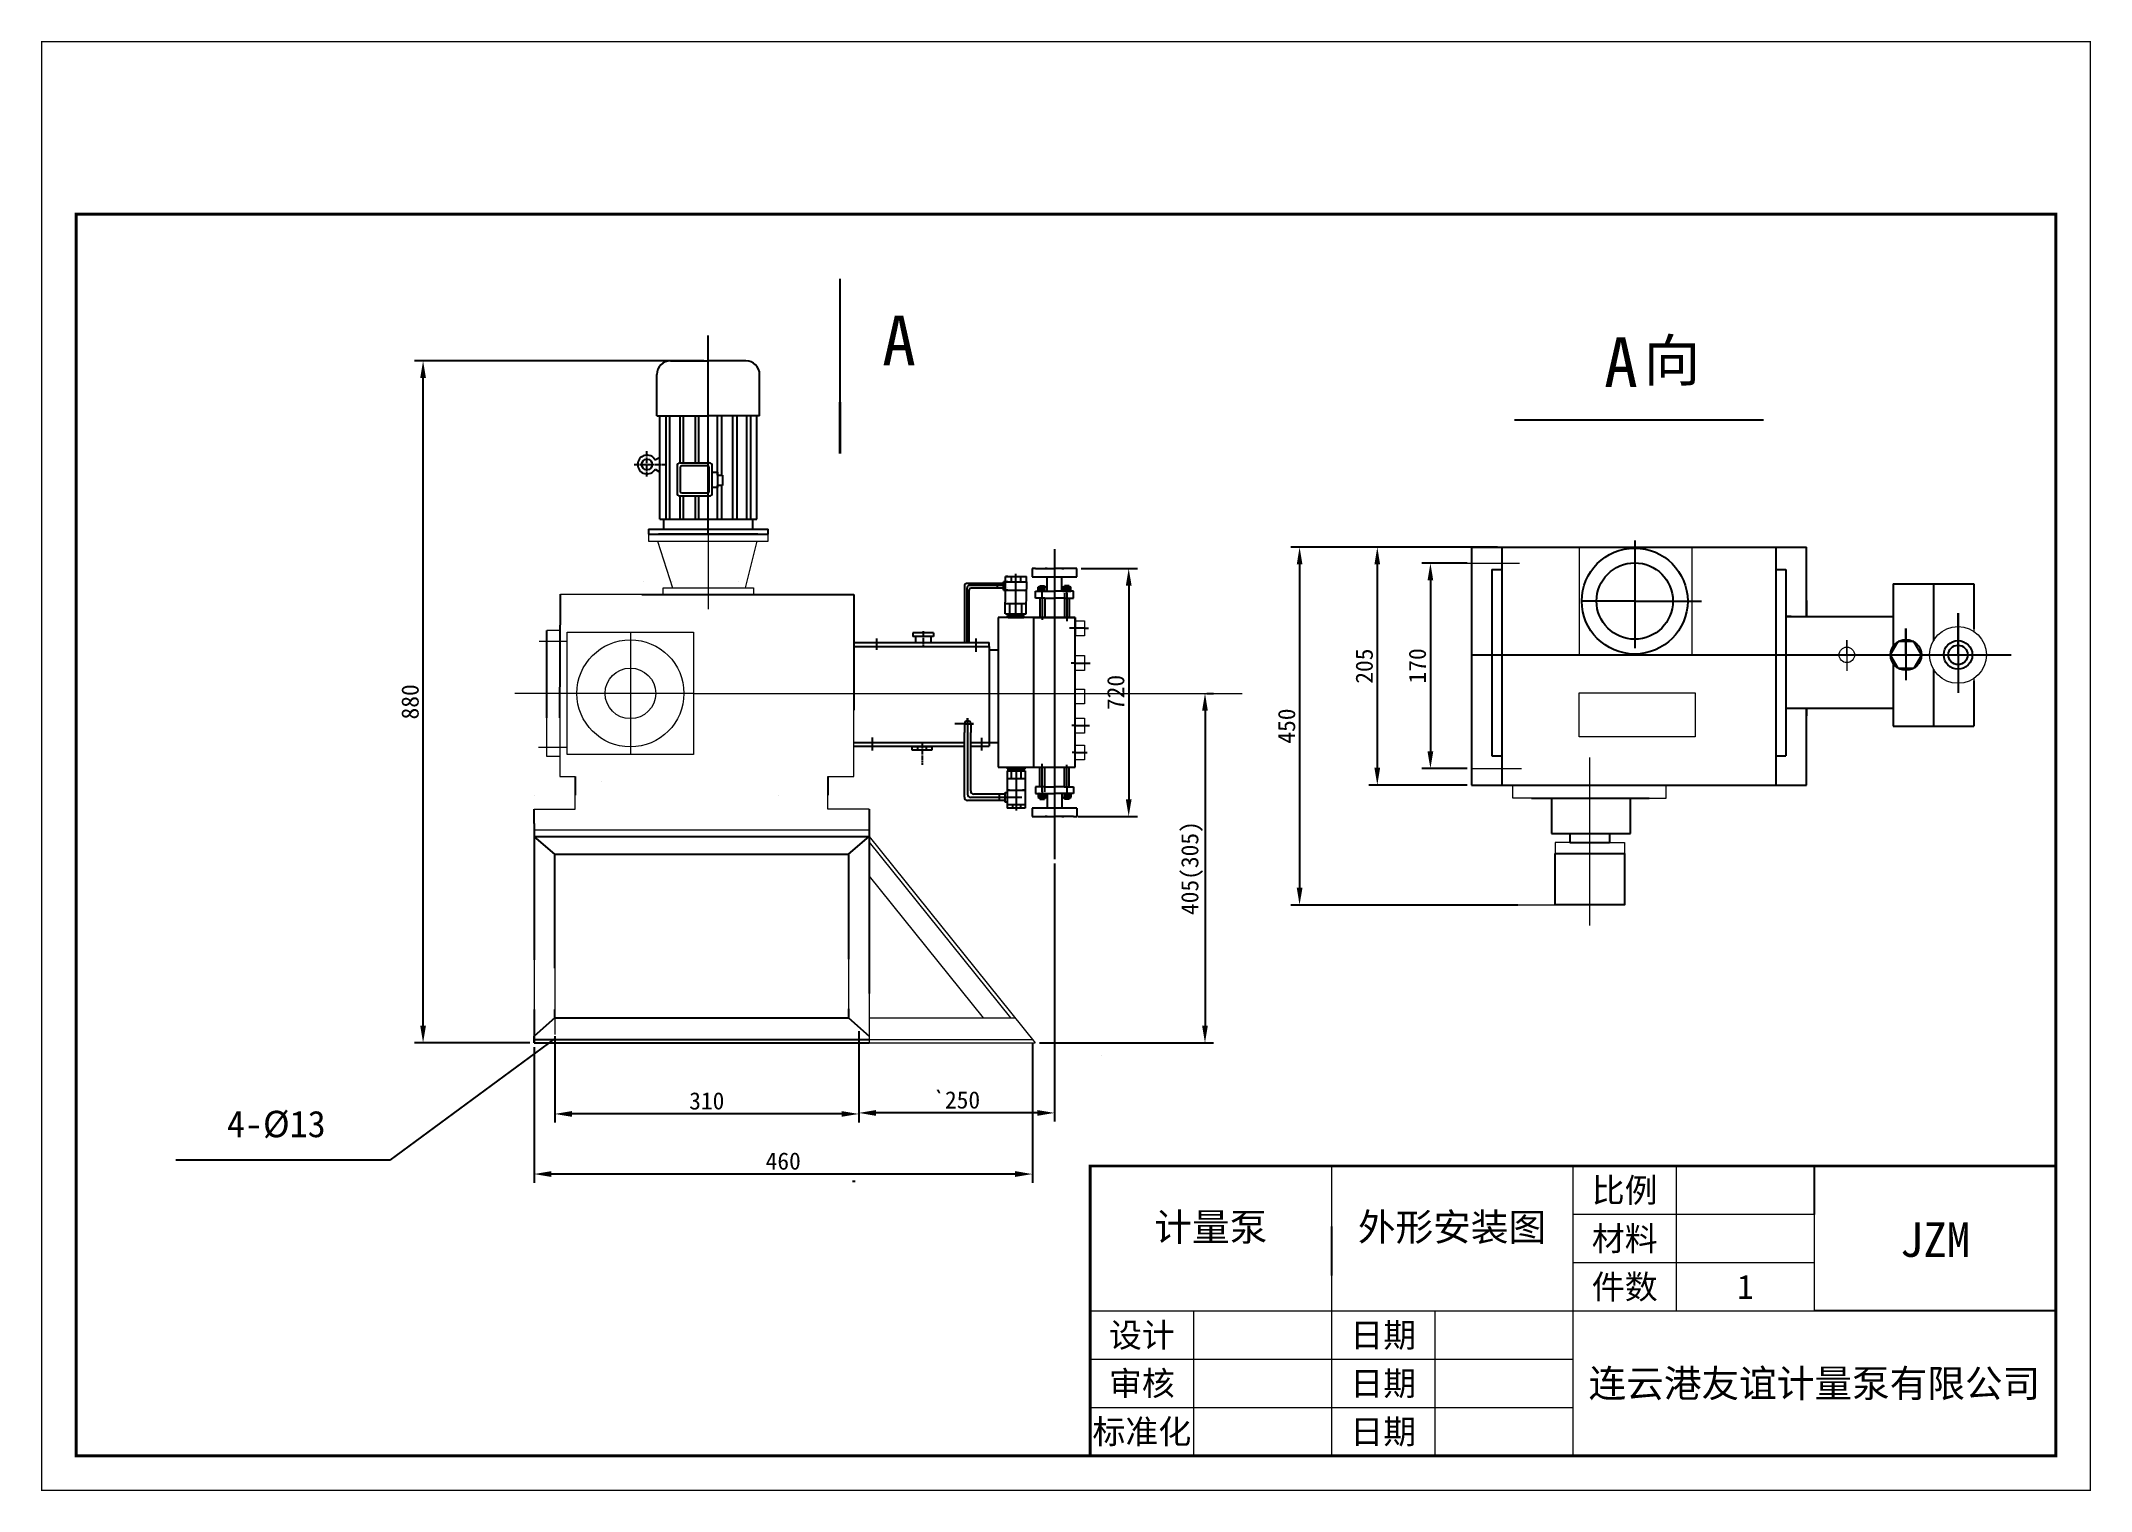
# Model space of a CAD drawing. Header units: millimetres. Extents: x 31 to 328, y 15 to 225.
import ezdxf
from ezdxf.enums import TextEntityAlignment as Align

# ---------------------------------------------------------------- set-up
doc = ezdxf.new("R2010")
doc.units = ezdxf.units.MM
doc.header["$PDMODE"] = 35
doc.linetypes.add('CENTER', pattern=[0.82, 0.7, -0.04, 0.04, -0.04])
doc.linetypes.add('PHANTOM2', pattern=[31.75, 15.875, -3.175, 3.175, -3.175, 3.175, -3.175])
for name, color, linetype, lineweight in [('01-轮廓线', 7, 'Continuous', 35), ('04-标注', 3, 'Continuous', 20), ('07-双点划线', 6, 'PHANTOM2', 15)]:
    doc.layers.add(name, color=color, linetype=linetype, lineweight=lineweight)
for name, color, linetype in [('05-文字', 5, 'Continuous'), ('2', 4, 'Continuous'), ('5', 1, 'CENTER')]:
    doc.layers.add(name, color=color, linetype=linetype)
doc.styles.add('S', font='SimSun.ttf')
doc.dimstyles.new('ISO-25', dxfattribs={"dimtxt": 2.5, "dimasz": 2.5, "dimexe": 1.25, "dimexo": 0.625, "dimtad": 1, "dimtxsty": 'Standard', "dimcen": 2.5, "dimadec": 0, "dimazin": 0, "dimtfac": 1, "dimtmove": 0, "dimatfit": 3, "dimfxl": 0, "dimarcsym": 0})

# ---------------------------------------------------------------- blocks, each defined once
blk = doc.blocks.new('*D9')
at = {"color": 0, "lineweight": -2}
for p, q in [((149.4, 81.79), (149.4, 68.56)), ((105.31, 75.86), (105.31, 68.56)), ((146.9, 69.81), (107.81, 69.81))]:
    blk.add_line(p, q, dxfattribs=at)
at = {"color": 0}
for points in [[(107.81, 70.23), (107.81, 69.4), (105.31, 69.81)], [(146.9, 70.23), (146.9, 69.4), (149.4, 69.81)]]:
    blk.add_solid(points, dxfattribs=at)
at = {"layer": 'Defpoints', "color": 0}
for p in [(149.4, 82.42), (105.31, 76.49), (105.31, 69.81)]:
    blk.add_point(p, dxfattribs=at)
at = {"color": 0, "insert": (127.36, 71.69), "char_height": 2.5, "attachment_point": 5}
blk.add_mtext('\\A1;310', dxfattribs=at)
blk = doc.blocks.new('*D10')
at = {"layer": '04-标注', "color": 0, "lineweight": -2}
for p, q in [((237.58, 149.66), (231.02, 149.66)), ((232.27, 147.16), (232.27, 122.37)), ((237.58, 119.87), (231.02, 119.87))]:
    blk.add_line(p, q, dxfattribs=at)
at = {"layer": '04-标注', "color": 0}
for points in [[(231.85, 147.16), (232.68, 147.16), (232.27, 149.66)], [(231.85, 122.37), (232.68, 122.37), (232.27, 119.87)]]:
    blk.add_solid(points, dxfattribs=at)
at = {"layer": 'Defpoints', "color": 0}
for p in [(238.2, 149.66), (232.27, 119.87), (238.2, 119.87)]:
    blk.add_point(p, dxfattribs=at)
at = {"layer": '04-标注', "color": 0, "insert": (230.39, 134.77), "char_height": 2.5, "attachment_point": 5, "rotation": 90}
blk.add_mtext('\\A1;170', dxfattribs=at)
blk = doc.blocks.new('*D11')
at = {"color": 0, "lineweight": -2}
for p, q in [((181.62, 148.88), (189.78, 148.88)), ((188.53, 146.38), (188.53, 115.44)), ((181.17, 112.94), (189.78, 112.94))]:
    blk.add_line(p, q, dxfattribs=at)
at = {"color": 0}
for points in [[(188.11, 146.38), (188.95, 146.38), (188.53, 148.88)], [(188.11, 115.44), (188.95, 115.44), (188.53, 112.94)]]:
    blk.add_solid(points, dxfattribs=at)
at = {"layer": 'Defpoints', "color": 0}
for p in [(180.99, 148.88), (180.55, 112.94), (188.53, 112.94)]:
    blk.add_point(p, dxfattribs=at)
at = {"color": 0, "insert": (186.66, 130.91), "char_height": 2.5, "attachment_point": 5, "rotation": 90}
blk.add_mtext('\\A1;720', dxfattribs=at)
blk = doc.blocks.new('*D12')
at = {"layer": '04-标注', "color": 0, "lineweight": -2}
for p, q in [((199.86, 130.78), (200.84, 130.78)), ((199.59, 128.28), (199.59, 82.62)), ((175.59, 80.12), (200.84, 80.12))]:
    blk.add_line(p, q, dxfattribs=at)
at = {"layer": '04-标注', "color": 0}
for points in [[(199.17, 128.28), (200, 128.28), (199.59, 130.78)], [(199.17, 82.62), (200, 82.62), (199.59, 80.12)]]:
    blk.add_solid(points, dxfattribs=at)
at = {"layer": 'Defpoints', "color": 0}
for p in [(199.23, 130.78), (174.96, 80.12), (199.59, 80.12)]:
    blk.add_point(p, dxfattribs=at)
at = {"layer": '04-标注', "color": 0, "insert": (197.71, 105.45), "char_height": 2.5, "attachment_point": 5, "rotation": 90}
blk.add_mtext('\\A1;405(305)', dxfattribs=at)
blk = doc.blocks.new('*D14')
at = {"layer": '04-标注', "color": 0, "lineweight": -2}
for p, q in [((126.94, 178.98), (84.98, 178.98)), ((86.23, 82.62), (86.23, 176.48)), ((101.7, 80.12), (84.98, 80.12))]:
    blk.add_line(p, q, dxfattribs=at)
at = {"layer": '04-标注', "color": 0}
for points in [[(85.81, 176.48), (86.65, 176.48), (86.23, 178.98)], [(85.81, 82.62), (86.65, 82.62), (86.23, 80.12)]]:
    blk.add_solid(points, dxfattribs=at)
at = {"layer": 'Defpoints', "color": 0}
for p in [(86.23, 178.98), (127.57, 178.98), (102.32, 80.12)]:
    blk.add_point(p, dxfattribs=at)
at = {"layer": '04-标注', "color": 0, "insert": (84.36, 129.55), "char_height": 2.5, "attachment_point": 5, "rotation": 90}
blk.add_mtext('\\A1;880', dxfattribs=at)
blk = doc.blocks.new('*D15')
at = {"layer": '04-标注', "color": 0, "lineweight": -2}
for p, q in [((227.76, 151.97), (212.05, 151.97)), ((213.3, 149.47), (213.3, 102.6)), ((244.94, 100.1), (212.05, 100.1))]:
    blk.add_line(p, q, dxfattribs=at)
at = {"layer": '04-标注', "color": 0}
for points in [[(212.89, 149.47), (213.72, 149.47), (213.3, 151.97)], [(212.89, 102.6), (213.72, 102.6), (213.3, 100.1)]]:
    blk.add_solid(points, dxfattribs=at)
at = {"layer": 'Defpoints', "color": 0}
for p in [(228.38, 151.97), (213.3, 100.1), (245.56, 100.1)]:
    blk.add_point(p, dxfattribs=at)
at = {"layer": '04-标注', "color": 0, "insert": (211.43, 126.04), "char_height": 2.5, "attachment_point": 5, "rotation": 90}
blk.add_mtext('\\A1;450', dxfattribs=at)
blk = doc.blocks.new('*D16')
at = {"layer": '04-标注', "color": 0, "lineweight": -2}
for p, q in [((177.77, 106.11), (177.77, 68.71)), ((149.4, 74.55), (149.4, 68.71)), ((175.27, 69.96), (151.9, 69.96))]:
    blk.add_line(p, q, dxfattribs=at)
at = {"layer": '04-标注', "color": 0}
for points in [[(151.9, 70.38), (151.9, 69.54), (149.4, 69.96)], [(175.27, 70.38), (175.27, 69.54), (177.77, 69.96)]]:
    blk.add_solid(points, dxfattribs=at)
at = {"layer": 'Defpoints', "color": 0}
for p in [(177.77, 106.74), (149.4, 75.18), (149.4, 69.96)]:
    blk.add_point(p, dxfattribs=at)
at = {"layer": '04-标注', "color": 0, "insert": (163.59, 71.83), "char_height": 2.5, "attachment_point": 5}
blk.add_mtext('\\A1;`250', dxfattribs=at)
blk = doc.blocks.new('*D17')
at = {"layer": '04-标注', "color": 0, "lineweight": -2}
for p, q in [((242.01, 151.97), (223.32, 151.97)), ((224.57, 149.47), (224.57, 119.99)), ((237.58, 117.49), (223.32, 117.49))]:
    blk.add_line(p, q, dxfattribs=at)
at = {"layer": '04-标注', "color": 0}
for points in [[(224.15, 149.47), (224.98, 149.47), (224.57, 151.97)], [(224.15, 119.99), (224.98, 119.99), (224.57, 117.49)]]:
    blk.add_solid(points, dxfattribs=at)
at = {"layer": 'Defpoints', "color": 0}
for p in [(242.63, 151.97), (224.57, 117.49), (238.2, 117.49)]:
    blk.add_point(p, dxfattribs=at)
at = {"layer": '04-标注', "color": 0, "insert": (222.69, 134.73), "char_height": 2.5, "attachment_point": 5, "rotation": 90}
blk.add_mtext('\\A1;205', dxfattribs=at)
blk = doc.blocks.new('*D18')
at = {"layer": '04-标注', "color": 0, "lineweight": -2}
for p, q in [((102.32, 79.49), (102.32, 59.85)), ((174.56, 79.99), (174.56, 59.85)), ((172.06, 61.1), (104.82, 61.1))]:
    blk.add_line(p, q, dxfattribs=at)
at = {"layer": '04-标注', "color": 0}
for points in [[(104.82, 61.52), (104.82, 60.68), (102.32, 61.1)], [(172.06, 61.52), (172.06, 60.68), (174.56, 61.1)]]:
    blk.add_solid(points, dxfattribs=at)
at = {"layer": 'Defpoints', "color": 0}
for p in [(174.56, 80.62), (102.32, 80.12), (102.32, 61.1)]:
    blk.add_point(p, dxfattribs=at)
at = {"layer": '04-标注', "color": 0, "insert": (138.44, 62.97), "char_height": 2.5, "attachment_point": 5}
blk.add_mtext('\\A1;460', dxfattribs=at)

msp = doc.modelspace()

# ---------------------------------------------------------------- linework, layer by layer
at = {"color": 0}
for p, q in [((146.671, 190.87), (146.671, 173.017)), ((127.57, 153.876), (127.57, 182.637)), ((244.44, 170.414), (280.546, 170.414)), ((118.897, 154.57), (118.897, 153.876)), ((136.242, 153.876), (136.242, 154.57)), ((134.77, 153.876), (120.37, 153.876)), ((177.772, 151.691), (177.772, 106.737)), ((238.205, 151.972), (238.205, 117.491)), ((238.205, 151.972), (282.35, 151.972)), ((242.634, 151.972), (242.634, 117.491)), ((261.889, 152.948), (261.889, 137.334)), ((275.723, 151.972), (286.779, 151.972)), ((282.35, 151.972), (282.35, 117.491)), ((286.779, 141.941), (286.779, 151.972)), ((174.995, 148.883), (174.55, 148.883)), ((174.55, 148.883), (174.55, 147.689)), ((174.995, 148.883), (177.772, 148.883)), ((175.943, 148.883), (176.41, 148.883)), ((176.728, 148.883), (176.41, 148.883)), ((180.993, 148.883), (177.772, 148.883)), ((178.815, 148.883), (179.134, 148.883)), ((180.993, 147.689), (180.993, 148.883)), ((241.194, 148.762), (241.194, 121.708)), ((241.194, 148.762), (241.194, 121.708)), ((241.194, 148.762), (242.634, 148.762)), ((241.194, 148.762), (241.194, 121.708)), ((282.35, 148.762), (283.79, 148.762)), ((283.79, 148.762), (283.79, 121.708)), ((118.161, 147.033), (118.161, 147.033)), ((122.321, 147.033), (122.321, 147.033)), ((122.321, 147.033), (122.321, 147.033)), ((131.986, 147.033), (131.986, 147.033)), ((131.986, 147.033), (131.986, 147.033)), ((164.702, 146.361), (164.702, 138.138)), ((169.451, 146.692), (165.033, 146.692)), ((165.087, 138.138), (165.087, 146.095)), ((165.363, 145.7), (165.363, 138.138)), ((170.653, 146.425), (165.417, 146.425)), ((169.451, 146.031), (165.694, 146.031)), ((170.37, 145.762), (170.373, 146.944)), ((170.651, 145.757), (173.693, 145.749)), ((170.652, 146.029), (170.654, 146.822)), ((170.654, 146.943), (173.697, 146.935)), ((171.485, 147.731), (171.485, 146.94)), ((172.82, 147.727), (172.82, 146.937)), ((173.697, 146.935), (173.697, 145.871)), ((174.55, 147.689), (180.993, 147.689)), ((175.423, 145.619), (175.423, 146.164)), ((175.567, 146.202), (176.432, 146.202)), ((175.654, 146.202), (175.654, 146.375)), ((175.654, 146.375), (176.345, 146.375)), ((175.705, 146.202), (175.705, 146.375)), ((175.711, 145.619), (175.711, 146.164)), ((176, 145.327), (176, 146.455)), ((176.288, 145.619), (176.288, 146.164)), ((176.295, 146.202), (176.295, 146.375)), ((176.345, 146.202), (176.345, 146.375)), ((176.576, 146.164), (176.576, 145.619)), ((176.699, 147.214), (176.699, 147.689)), ((176.699, 145.58), (176.699, 147.214)), ((178.844, 147.214), (178.844, 147.689)), ((178.844, 145.58), (178.844, 147.214)), ((178.968, 146.164), (178.968, 145.619)), ((179.976, 146.202), (179.112, 146.202)), ((179.199, 146.202), (179.199, 146.375)), ((179.889, 146.375), (179.199, 146.375)), ((179.249, 146.202), (179.249, 146.375)), ((179.256, 145.619), (179.256, 146.164)), ((179.544, 145.327), (179.544, 146.455)), ((179.832, 145.619), (179.832, 146.164)), ((179.839, 146.202), (179.839, 146.375)), ((179.889, 146.202), (179.889, 146.375)), ((180.121, 145.619), (180.121, 146.164)), ((299.338, 146.678), (309.029, 146.678)), ((299.338, 146.678), (299.338, 137.566)), ((305.197, 146.678), (305.197, 138.42)), ((307.045, 146.678), (311.057, 146.678)), ((311.057, 146.678), (311.057, 140.819)), ((106.059, 127.245), (106.141, 145.158)), ((117.922, 145.128), (137.217, 145.128)), ((127.731, 145.128), (148.655, 145.128)), ((148.655, 145.128), (148.655, 128.365)), ((148.655, 145.128), (148.655, 143.208)), ((170.646, 143.833), (173.688, 143.825)), ((171.292, 142.332), (171.296, 143.831)), ((173.019, 142.328), (173.019, 143.827)), ((175.04, 144.57), (175.04, 145.58)), ((175.04, 145.58), (177.772, 145.58)), ((176.378, 144.57), (175.04, 144.57)), ((175.652, 144.57), (175.652, 141.759)), ((176, 144.57), (176, 145.58)), ((176, 144.57), (176, 141.424)), ((176.347, 144.57), (176.347, 141.759)), ((176.378, 144.57), (177.772, 144.57)), ((180.504, 145.58), (177.772, 145.58)), ((179.166, 144.57), (177.772, 144.57)), ((179.166, 144.57), (180.504, 144.57)), ((179.197, 145.327), (179.197, 141.759)), ((179.542, 144.57), (179.542, 141.759)), ((179.544, 145.327), (179.544, 141.267)), ((179.889, 144.57), (179.889, 141.759)), ((180.504, 144.57), (180.504, 145.58)), ((261.889, 144.165), (254.209, 144.165)), ((261.889, 144.165), (271.569, 144.165)), ((286.779, 144.242), (286.779, 141.941)), ((104.191, 127.245), (104.191, 139.907)), ((169.626, 141.759), (169.626, 120.067)), ((174.764, 141.759), (169.626, 141.759)), ((173.347, 141.757), (170.976, 141.763)), ((170.977, 142.068), (173.348, 142.062)), ((171.042, 141.762), (173.347, 141.757)), ((171.043, 142.333), (173.283, 142.327)), ((174.764, 120.067), (174.764, 141.759)), ((174.764, 141.759), (180.78, 141.759)), ((180.78, 141.759), (174.764, 141.759)), ((182.136, 140.224), (179.943, 140.224)), ((180.78, 141.759), (180.78, 139.146)), ((180.78, 139.146), (180.78, 141.759)), ((180.78, 120.067), (180.78, 141.498)), ((182.136, 140.224), (182.693, 140.224)), ((284.558, 141.941), (283.79, 141.941)), ((283.987, 141.941), (299.368, 141.941)), ((301.214, 136.358), (301.214, 140.197)), ((301.214, 140.197), (301.214, 132.711)), ((308.757, 136.358), (308.757, 142.399)), ((308.757, 142.399), (308.757, 130.861)), ((311.057, 141.48), (311.057, 140.129)), ((148.794, 138.138), (168.282, 138.138)), ((148.794, 137.578), (168.282, 137.578)), ((151.971, 138.751), (151.971, 137.105)), ((166.369, 138.751), (166.369, 136.825)), ((168.282, 137.578), (168.282, 138.138)), ((168.282, 137.578), (168.282, 123.726)), ((168.282, 137.11), (169.626, 137.11)), ((169.626, 137.578), (169.626, 123.726)), ((180.78, 135.175), (180.178, 135.175)), ((180.78, 135.175), (182.961, 135.175)), ((238.205, 136.358), (309.029, 136.358)), ((298.978, 136.358), (303.453, 136.357)), ((299.338, 135.149), (299.338, 126.038)), ((304.283, 136.358), (313.232, 136.357)), ((305.197, 134.295), (305.197, 126.038)), ((307.045, 136.358), (316.45, 136.358)), ((311.057, 132.595), (311.057, 130.026)), ((311.057, 131.896), (311.057, 126.038)), ((285.459, 128.591), (283.79, 128.591)), ((299.368, 128.591), (283.987, 128.591)), ((286.779, 128.591), (286.779, 127.539)), ((286.779, 117.491), (286.779, 128.591)), ((166.017, 126.375), (163.308, 126.375)), ((164.702, 126.375), (166.017, 126.375)), ((164.702, 126.345), (164.702, 125.092)), ((164.702, 115.725), (164.702, 125.092)), ((165.162, 126.345), (165.162, 127.208)), ((165.162, 127.208), (165.162, 116.154)), ((165.621, 126.375), (165.621, 125.092)), ((165.621, 116.643), (165.621, 125.092)), ((168.282, 126.211), (168.282, 123.11)), ((180.78, 126.1), (180.278, 126.1)), ((180.78, 126.1), (182.86, 126.1)), ((299.338, 126.038), (309.029, 126.038)), ((307.045, 126.038), (311.057, 126.038)), ((148.794, 123.67), (164.702, 123.67)), ((148.794, 123.11), (164.702, 123.11)), ((151.391, 122.5), (151.391, 124.392)), ((157.067, 123.084), (160.046, 123.084)), ((165.621, 123.67), (169.626, 123.67)), ((165.621, 123.11), (168.282, 123.11)), ((167.222, 122.5), (167.222, 124.345)), ((180.78, 122.21), (180.312, 122.21)), ((180.78, 122.21), (182.525, 122.21)), ((169.626, 120.067), (174.764, 120.067)), ((170.889, 119.566), (173.5, 119.566)), ((170.925, 120.067), (173.465, 120.067)), ((170.995, 119.848), (173.465, 119.848)), ((171.473, 119.566), (171.473, 118.427)), ((172.874, 119.566), (172.874, 118.427)), ((174.764, 120.067), (180.78, 120.067)), ((175.654, 117.256), (175.654, 120.067)), ((176, 116.499), (176, 120.559)), ((176.001, 117.256), (176.001, 120.067)), ((176.347, 116.499), (176.347, 120.067)), ((179.197, 117.256), (179.197, 120.067)), ((179.544, 117.256), (179.544, 120.402)), ((179.891, 117.256), (179.891, 120.067)), ((241.194, 121.708), (242.634, 121.708)), ((282.35, 121.708), (283.79, 121.708)), ((102.322, 116.044), (102.322, 116.044)), ((108.301, 118.747), (108.301, 116.044)), ((112.108, 117.964), (112.108, 117.964)), ((137.819, 116.044), (137.819, 116.044)), ((144.919, 118.747), (144.919, 116.044)), ((169.776, 116.184), (166.08, 116.184)), ((170.623, 115.266), (170.623, 116.183)), ((170.889, 118.427), (173.5, 118.427)), ((170.889, 116.744), (173.5, 116.744)), ((170.889, 116.403), (170.889, 114.987)), ((173.5, 116.744), (173.5, 114.627)), ((175.04, 117.256), (175.04, 116.246)), ((176.378, 117.256), (175.04, 117.256)), ((175.04, 116.246), (177.772, 116.246)), ((175.423, 116.207), (175.423, 115.663)), ((175.711, 116.207), (175.711, 115.663)), ((176, 116.499), (176, 115.371)), ((176.288, 116.207), (176.288, 115.663)), ((176.378, 117.256), (177.772, 117.256)), ((176.576, 115.663), (176.576, 116.207)), ((176.699, 116.246), (176.699, 114.612)), ((179.166, 117.256), (177.772, 117.256)), ((180.504, 116.246), (177.772, 116.246)), ((178.844, 116.246), (178.844, 114.612)), ((178.968, 115.663), (178.968, 116.207)), ((179.166, 117.256), (180.504, 117.256)), ((179.256, 116.207), (179.256, 115.663)), ((179.544, 117.256), (179.544, 116.246)), ((179.544, 116.499), (179.544, 115.371)), ((179.832, 116.207), (179.832, 115.663)), ((180.121, 116.207), (180.121, 115.663)), ((180.504, 117.256), (180.504, 116.246)), ((238.205, 117.491), (282.35, 117.491)), ((246.948, 117.491), (246.948, 117.491)), ((282.35, 117.491), (286.779, 117.491)), ((102.322, 111.936), (102.322, 113.99)), ((150.897, 113.99), (150.897, 111.936)), ((150.897, 113.99), (150.897, 110.016)), ((169.776, 115.266), (165.162, 115.266)), ((169.278, 115.695), (165.621, 115.695)), ((173.054, 115.695), (169.278, 115.695)), ((180.993, 114.137), (174.55, 114.137)), ((174.55, 114.137), (174.55, 112.943)), ((174.55, 112.943), (177.772, 112.943)), ((175.567, 115.624), (176.432, 115.624)), ((175.654, 115.624), (175.654, 115.451)), ((175.654, 115.451), (176.345, 115.451)), ((175.705, 115.624), (175.705, 115.451)), ((176.295, 115.624), (176.295, 115.451)), ((176.345, 115.624), (176.345, 115.451)), ((176.728, 112.943), (176.41, 112.943)), ((176.699, 114.612), (176.699, 114.137)), ((180.549, 112.943), (177.772, 112.943)), ((178.815, 112.943), (179.134, 112.943)), ((178.844, 114.612), (178.844, 114.137)), ((179.976, 115.624), (179.112, 115.624)), ((179.601, 112.943), (179.134, 112.943)), ((179.199, 115.624), (179.199, 115.451)), ((179.889, 115.451), (179.199, 115.451)), ((179.249, 115.624), (179.249, 115.451)), ((179.839, 115.624), (179.839, 115.451)), ((179.889, 115.624), (179.889, 115.451)), ((180.549, 112.943), (180.993, 112.943)), ((180.993, 114.137), (180.993, 112.943)), ((246.948, 115.571), (263.974, 115.571)), ((249.831, 115.571), (249.831, 113.677)), ((249.831, 113.677), (249.831, 110.469)), ((261.278, 110.469), (261.278, 115.571)), ((102.322, 111.936), (102.322, 110.016)), ((102.322, 111.75), (102.322, 92.148)), ((102.322, 110.016), (150.897, 110.016)), ((105.312, 107.456), (102.322, 110.016)), ((147.908, 107.456), (150.897, 110.016)), ((150.897, 110.016), (150.897, 87.294)), ((249.831, 110.469), (261.278, 110.469)), ((252.485, 110.469), (252.485, 109.178)), ((258.245, 110.469), (258.245, 109.178)), ((105.312, 90.934), (105.312, 107.456)), ((105.312, 107.456), (147.908, 107.456)), ((147.908, 107.456), (147.907, 92.235)), ((252.485, 109.178), (258.245, 109.178)), ((102.322, 84.971), (102.322, 80.117)), ((105.312, 83.757), (102.322, 81.077)), ((105.312, 83.757), (105.312, 84.971)), ((105.312, 83.757), (147.907, 83.757)), ((147.907, 85.058), (147.907, 83.757)), ((147.907, 83.757), (150.897, 81.077)), ((105.305, 80.679), (81.391, 63.13)), ((102.322, 80.117), (102.322, 81.077)), ((102.322, 80.617), (150.897, 80.617)), ((105.312, 81.077), (105.312, 71.903)), ((102.322, 80.117), (150.897, 80.117)), ((184.654, 78.349), (184.654, 78.349)), ((81.391, 63.13), (50.378, 63.13)), ((148.852, 60.007), (148.478, 60.007))]:
    msp.add_line(p, q, dxfattribs=at)
for p, q in [((169.451, 146.692), (169.449, 146.033)), ((170.305, 146.031), (169.449, 146.033)), ((170.305, 146.031), (169.449, 146.033)), ((170.307, 146.689), (169.451, 146.692)), ((170.371, 146.031), (170.305, 146.031)), ((170.373, 146.689), (170.307, 146.689)), ((170.371, 146.031), (170.37, 145.762)), ((170.37, 145.762), (170.651, 145.757)), ((170.373, 146.944), (170.373, 146.689)), ((170.654, 146.943), (170.373, 146.944)), ((170.642, 142.333), (170.651, 145.757)), ((170.651, 145.757), (170.656, 147.733)), ((170.651, 145.757), (170.652, 146.029)), ((170.987, 145.756), (170.651, 145.757)), ((170.99, 146.942), (170.654, 146.943)), ((170.656, 147.733), (173.699, 147.725)), ((170.992, 147.732), (170.656, 147.733)), ((170.988, 146.074), (170.988, 146.074)), ((172.162, 141.76), (172.177, 147.729)), ((172.177, 147.729), (172.178, 148.088)), ((173.358, 145.75), (173.693, 145.749)), ((173.363, 147.726), (173.699, 147.725)), ((173.685, 142.325), (173.694, 145.871)), ((173.697, 146.935), (173.699, 147.725)), ((173.357, 145.495), (173.357, 145.495)), ((170.646, 142.333), (171.043, 142.333)), ((170.976, 141.763), (170.977, 142.068)), ((171.043, 142.068), (170.977, 142.068)), ((171.043, 142.068), (171.042, 141.762)), ((171.043, 142.333), (171.043, 142.068)), ((173.282, 142.062), (173.281, 141.757)), ((173.282, 142.062), (173.283, 142.326)), ((173.282, 142.062), (173.348, 142.062)), ((173.283, 142.326), (173.349, 142.326)), ((173.347, 141.757), (173.348, 142.062)), ((173.349, 142.326), (173.685, 142.325)), ((170.995, 119.566), (170.889, 119.566)), ((170.889, 119.566), (170.889, 114.133)), ((170.925, 120.067), (170.925, 119.848)), ((170.995, 119.848), (170.925, 119.848)), ((170.995, 120.067), (170.995, 119.707)), ((170.995, 119.848), (170.995, 119.566)), ((172.195, 120.067), (172.195, 113.823)), ((173.394, 120.067), (173.394, 119.778)), ((173.394, 119.707), (173.394, 119.848)), ((173.394, 119.848), (173.394, 119.566)), ((173.465, 119.848), (173.394, 119.848)), ((173.5, 119.566), (173.394, 119.566)), ((173.465, 120.067), (173.465, 119.848)), ((173.5, 119.566), (173.5, 116.089)), ((169.776, 115.266), (169.776, 116.183)), ((170.623, 116.183), (169.776, 116.183)), ((170.623, 116.183), (170.623, 116.403)), ((170.623, 116.403), (170.889, 116.403)), ((171.242, 116.744), (170.889, 116.744)), ((173.5, 116.744), (173.147, 116.744)), ((170.623, 115.266), (169.776, 115.266)), ((170.623, 114.987), (170.623, 115.266)), ((170.889, 114.987), (170.623, 114.987)), ((173.5, 114.627), (170.889, 114.627)), ((173.5, 114.133), (170.889, 114.133)), ((171.667, 114.627), (171.667, 114.133)), ((172.819, 114.627), (172.819, 114.133)), ((173.5, 115.242), (173.5, 114.133))]:
    msp.add_line(p, q)
at = {"color": 7, "lineweight": 0}
for p, q in [((173.5, 116.744), (173.147, 116.744)), ((173.5, 116.16), (173.5, 116.744)), ((172.936, 114.627), (173.5, 114.627)), ((173.5, 114.627), (173.5, 115.172))]:
    msp.add_line(p, q, dxfattribs=at)
for points, const_width in [([(30.938, 15.253), (327.938, 15.253), (327.938, 225.253), (30.938, 225.253)], 0.2), ([(35.938, 20.253), (322.938, 20.253), (322.938, 200.253), (35.938, 200.253)], 0.4), ([(182.938, 20.253), (322.938, 20.253), (322.938, 62.253), (182.938, 62.253)], 0.4)]:
    msp.add_lwpolyline(points, close=True, dxfattribs=dict(const_width=const_width))
at = {"color": 0}
msp.add_lwpolyline([(250.345, 107.588), (260.427, 107.588), (260.427, 100.104), (250.345, 100.104)], close=True, dxfattribs=at)
msp.add_lwpolyline([(217.938, 62.253, 0.2, 0.2, 0), (217.938, 20.253, 0.2, 0.2, 0)], format="xyseb")
at = {"const_width": 0.2}
for points in [[(252.938, 62.253), (252.938, 20.253)], [(267.938, 62.253), (267.938, 41.253)], [(287.938, 62.253), (287.938, 41.253)], [(287.938, 55.253), (252.938, 55.253)], [(287.938, 48.253), (252.938, 48.253)], [(322.938, 41.253), (182.938, 41.253)], [(197.938, 41.253), (197.938, 20.253)], [(232.938, 41.253), (232.938, 20.253)], [(252.938, 34.253), (182.938, 34.253)], [(252.938, 27.253), (182.938, 27.253)]]:
    msp.add_lwpolyline(points, dxfattribs=at)
at = {"color": 0}
for centre, radius in [((261.889, 144.165), 7.68), ((261.889, 144.165), 5.534), ((261.889, 144.165), 5.534), ((301.214, 136.358), 2.232), ((308.757, 136.362), 2.071), ((308.757, 136.362), 1.409)]:
    msp.add_circle(centre, radius, dxfattribs=at)
for centre, radius, start, end in [((165.033, 146.361), 0.33, 90, 180), ((165.417, 146.095), 0.33, 90, 180), ((165.694, 145.7), 0.33, 90, 180), ((175.567, 145.914), 0.288, 60, 120), ((176, 145.107), 1.095, 74.73852, 105.26148), ((176.432, 145.914), 0.288, 60, 120), ((179.112, 145.914), 0.288, 60, 120), ((179.544, 145.107), 1.095, 74.73852, 105.26148), ((179.976, 145.914), 0.288, 60, 120), ((175.567, 145.869), 0.288, 240, 300), ((176, 146.675), 1.095, 254.73852, 285.26148), ((176.432, 145.869), 0.288, 240, 300), ((179.112, 145.869), 0.288, 240, 300), ((179.544, 146.675), 1.095, 254.73852, 285.26148), ((179.976, 145.869), 0.288, 240, 300), ((165.162, 126.345), 0.459, 3.7834, 176.2166), ((165.621, 116.154), 0.459, 180, 270), ((166.08, 116.643), 0.459, 180, 270), ((175.567, 115.957), 0.288, 60, 120), ((176, 115.151), 1.095, 74.73852, 105.26148), ((176.432, 115.957), 0.288, 60, 120), ((179.112, 115.957), 0.288, 60, 120), ((179.544, 115.151), 1.095, 74.73852, 105.26148), ((179.976, 115.957), 0.288, 60, 120), ((165.162, 115.725), 0.459, 180, 270), ((175.567, 115.912), 0.288, 240, 300), ((176, 116.719), 1.095, 254.73852, 285.26148), ((176.432, 115.912), 0.288, 240, 300), ((179.112, 115.912), 0.288, 240, 300), ((179.544, 116.719), 1.095, 254.73852, 285.26148), ((179.976, 115.912), 0.288, 240, 300)]:
    msp.add_arc(centre, radius, start, end, dxfattribs=at)
at = {"layer": '01-轮廓线', "color": 0}
msp.add_line((146.671, 173.017), (146.671, 165.578), dxfattribs=at)
at = {"layer": '04-标注'}
msp.add_line((322.938, 200.253), (322.938, 200.253), dxfattribs=at)
at = {"layer": '04-标注', "color": 0}
for p, q in [((118.897, 153.876), (118.897, 152.828)), ((118.897, 152.828), (136.242, 152.828)), ((120.23, 152.828), (122.388, 146.069)), ((127.57, 153.876), (127.57, 142.99)), ((132.958, 146.069), (134.676, 152.828)), ((136.242, 152.828), (136.242, 153.876)), ((253.824, 151.972), (253.824, 136.358)), ((270.232, 136.358), (270.232, 151.972)), ((237.58, 149.66), (245.203, 149.66)), ((121.026, 145.128), (121.026, 146.069)), ((121.026, 146.069), (134.11, 146.069)), ((134.11, 146.069), (134.11, 145.128)), ((117.922, 145.128), (106.141, 145.128)), ((106.117, 139.907), (104.191, 139.907)), ((305.197, 140.93), (305.197, 138.42)), ((311.057, 140.804), (311.057, 139.769)), ((103.051, 138.334), (107.117, 138.334)), ((116.284, 139.64), (116.284, 121.925)), ((292.639, 136.358), (292.639, 138.514)), ((292.639, 138.514), (292.639, 134.026)), ((253.824, 136.358), (270.232, 136.358)), ((305.197, 134.295), (305.197, 131.952)), ((125.452, 130.782), (99.521, 130.782)), ((125.452, 130.782), (204.984, 130.782)), ((311.057, 132.946), (311.057, 131.311)), ((148.655, 121.644), (148.655, 128.365)), ((104.191, 121.644), (104.191, 127.245)), ((106.059, 127.245), (106.059, 121.644)), ((102.962, 122.982), (107.117, 122.982)), ((106.059, 121.644), (104.191, 121.644)), ((106.059, 121.644), (106.059, 118.747)), ((148.655, 118.747), (148.655, 121.644)), ((238.205, 119.874), (245.463, 119.874)), ((255.386, 97.141), (255.386, 121.48)), ((106.059, 118.747), (108.301, 118.747)), ((108.301, 113.99), (108.301, 116.044)), ((144.919, 118.747), (148.655, 118.747)), ((144.919, 113.99), (144.919, 116.044)), ((244.218, 115.571), (244.218, 117.491)), ((266.454, 115.571), (266.454, 117.491)), ((102.322, 113.99), (108.301, 113.99)), ((150.897, 113.99), (144.919, 113.99)), ((246.948, 115.571), (244.218, 115.571)), ((263.974, 115.571), (266.454, 115.571)), ((102.322, 110.976), (150.897, 110.976)), ((150.897, 110.016), (174.964, 80.117)), ((150.897, 109.219), (171.392, 83.757)), ((252.485, 109.178), (250.345, 109.178)), ((250.345, 109.178), (250.345, 107.588)), ((258.245, 109.178), (260.427, 109.178)), ((260.427, 109.178), (260.427, 107.588)), ((150.897, 104.275), (167.413, 83.757)), ((244.939, 100.104), (255.386, 100.104)), ((102.322, 92.148), (102.322, 81.33)), ((147.907, 92.235), (147.907, 83.757)), ((105.312, 90.934), (105.312, 81.33)), ((150.897, 90.934), (150.897, 80.117)), ((150.897, 83.757), (172.034, 83.757)), ((150.897, 80.617), (174.562, 80.617)), ((150.897, 80.117), (174.964, 80.117)), ((182.938, 62.253), (182.938, 62.253)), ((182.938, 62.253), (182.938, 54.628)), ((217.938, 54.628), (217.938, 49.936)), ((217.938, 54.628), (217.938, 46.398)), ((217.938, 49.936), (217.938, 46.398)), ((252.938, 41.253), (267.938, 41.253)), ((252.938, 41.253), (267.938, 41.253))]:
    msp.add_line(p, q, dxfattribs=at)
for points in [[(107.117, 139.64), (125.452, 139.64), (125.452, 121.925), (107.117, 121.925)], [(253.826, 130.845), (270.647, 130.845), (270.647, 124.496), (253.826, 124.496)]]:
    msp.add_lwpolyline(points, close=True, dxfattribs=at)
for centre, radius in [((308.757, 136.358), 4.114), ((116.284, 130.782), 7.758), ((292.639, 136.358), 1.123), ((116.284, 130.782), 3.666)]:
    msp.add_circle(centre, radius, dxfattribs=at)
at = {"layer": '05-文字', "color": 0}
for p, q in [((287.938, 55.253), (287.938, 62.253)), ((217.938, 53.473), (217.938, 46.398)), ((322.938, 41.253), (287.938, 41.253))]:
    msp.add_line(p, q, dxfattribs=at)
at = {"layer": '07-双点划线', "color": 0}
for points in [[(180.78, 141.302), (182.136, 141.302), (182.136, 139.146), (180.78, 139.146)], [(180.78, 136.253), (182.136, 136.253), (182.136, 134.097), (180.78, 134.097)], [(180.78, 131.413), (182.136, 131.413), (182.136, 129.257), (180.78, 129.257)], [(180.78, 127.178), (182.136, 127.178), (182.136, 125.022), (180.78, 125.022)], [(180.78, 123.288), (182.136, 123.288), (182.136, 121.133), (180.78, 121.133)]]:
    msp.add_lwpolyline(points, close=True, dxfattribs=at)
at = {"layer": '2', "color": 0}
for p, q in [((122.097, 178.98), (127.57, 178.98)), ((133.042, 178.98), (127.57, 178.98)), ((120.113, 171.026), (120.113, 176.996)), ((135.027, 171.026), (135.027, 176.996)), ((120.113, 171.026), (127.57, 171.026)), ((120.546, 156.041), (120.546, 171.026)), ((121.435, 171.026), (121.435, 156.041)), ((121.983, 156.041), (121.983, 171.026)), ((123.437, 171.026), (123.437, 164.174)), ((123.986, 164.177), (123.986, 171.026)), ((125.664, 171.026), (125.664, 164.177)), ((126.213, 164.177), (126.213, 171.026)), ((135.027, 171.026), (127.57, 171.026)), ((128.926, 162.435), (128.926, 171.026)), ((129.475, 171.026), (129.475, 162.435)), ((131.153, 156.041), (131.153, 171.026)), ((131.702, 171.026), (131.702, 156.041)), ((133.156, 156.041), (133.156, 171.026)), ((133.705, 171.026), (133.705, 156.041)), ((134.593, 156.041), (134.593, 171.026)), ((119.881, 164.613), (120.546, 165.046)), ((123.057, 163.744), (123.057, 159.829)), ((127.721, 164.177), (123.49, 164.177)), ((123.49, 163.484), (123.49, 160.089)), ((127.461, 163.744), (123.751, 163.744)), ((127.721, 160.089), (127.721, 163.484)), ((128.155, 159.829), (128.155, 163.744)), ((119.881, 163.306), (120.546, 162.872)), ((128.155, 162.827), (128.914, 162.827)), ((128.914, 160.641), (128.155, 160.641)), ((128.914, 162.827), (128.914, 160.641)), ((128.914, 162.435), (129.617, 162.435)), ((129.617, 160.935), (128.914, 160.935)), ((128.926, 156.041), (128.926, 160.935)), ((129.475, 160.935), (129.475, 156.041)), ((129.617, 162.435), (129.617, 160.935)), ((123.437, 159.399), (123.437, 156.041)), ((123.49, 159.395), (127.721, 159.395)), ((123.751, 159.829), (127.461, 159.829)), ((123.986, 156.041), (123.986, 159.395)), ((125.664, 159.356), (125.664, 156.041)), ((126.213, 156.041), (126.213, 159.356)), ((118.897, 154.57), (136.242, 154.57)), ((120.546, 156.041), (134.593, 156.041)), ((121.115, 154.57), (121.115, 156.041)), ((134.025, 154.57), (134.025, 156.041)), ((118.897, 153.876), (136.242, 153.876)), ((160.213, 139.559), (157.252, 139.558)), ((157.252, 139.558), (157.252, 139.016)), ((160.213, 139.017), (157.252, 139.016)), ((157.626, 139.016), (157.626, 138.108)), ((159.84, 139.017), (159.84, 138.108)), ((160.213, 139.559), (160.213, 139.017)), ((298.977, 136.36), (300.097, 138.297)), ((302.335, 138.296), (300.097, 138.297)), ((303.453, 136.357), (302.335, 138.296)), ((300.095, 134.421), (298.977, 136.36)), ((300.095, 134.421), (302.333, 134.42)), ((303.453, 136.357), (302.333, 134.42)), ((157.067, 123.084), (157.067, 122.612)), ((157.067, 122.612), (160.046, 122.612)), ((157.92, 123.084), (157.92, 122.612)), ((159.186, 123.084), (159.186, 122.612)), ((160.046, 122.612), (160.046, 123.084))]:
    msp.add_line(p, q, dxfattribs=at)
msp.add_circle((118.685, 163.959), 0.768, dxfattribs=at)
for centre, radius, start, end in [((122.097, 176.996), 1.984, 90, 180), ((133.042, 176.996), 1.984, 0, 90), ((118.685, 163.959), 1.362, 28.65939, 331.34061), ((123.49, 163.744), 0.434, 90, 180), ((123.751, 163.484), 0.26, 90, 180), ((127.461, 163.484), 0.26, 360, 90), ((127.721, 163.744), 0.434, 0, 90), ((123.49, 159.829), 0.434, 180, 270), ((123.751, 160.089), 0.26, 180, 270), ((127.461, 160.089), 0.26, 270, 360), ((127.721, 159.829), 0.434, 270, 0)]:
    msp.add_arc(centre, radius, start, end, dxfattribs=at)
at = {"layer": '5', "color": 0}
for p, q in [((116.836, 163.959), (121.534, 163.959)), ((118.685, 162.198), (118.685, 165.874)), ((158.733, 139.799), (158.733, 137.685)), ((158.572, 123.731), (158.572, 120.421))]:
    msp.add_line(p, q, dxfattribs=at)

# ---------------------------------------------------------------- texts
at = {"color": 0, "style": 'S'}
for s, height, p in [('A', 7.2, (155.232, 181.944)), ('A', 7.2, (259.892, 178.803)), ('向', 6, (267.279, 179.059)), ('4-%%C13', 3.84, (64.95, 68.357))]:
    msp.add_text(s, height=height, dxfattribs=at).set_placement(p, align=Align.MIDDLE_CENTER)
at = {"style": 'S'}
for s, height, p in [('比例', 3.5, (260.438, 58.753)), ('材料', 3.5, (260.438, 51.753)), ('件数', 3.5, (260.438, 44.753)), ('设计', 3.5, (190.438, 37.753)), ('日期', 3.5, (225.438, 37.753)), ('审核', 3.5, (190.438, 30.753)), ('日期', 3.5, (225.438, 30.753)), ('连云港友谊计量泵有限公司', 4, (287.938, 30.753)), ('标准化', 3.5, (190.438, 23.753)), ('日期', 3.5, (225.438, 23.753))]:
    msp.add_text(s, height=height, dxfattribs=at).set_placement(p, align=Align.MIDDLE_CENTER)
at = {"layer": '04-标注', "color": 0, "style": 'S'}
for s, height, p in [('计量泵', 4, (200.438, 53.417)), ('外形安装图', 4, (235.406, 53.417)), ('JZM', 5, (305.431, 51.596)), ('1', 3.5, (277.938, 44.753))]:
    msp.add_text(s, height=height, dxfattribs=at).set_placement(p, align=Align.MIDDLE_CENTER)

# ---------------------------------------------------------------- dimensions: what is measured, and where the dimension line sits
at = {"color": 0}
dim = msp.add_linear_dim(base=(188.531, 112.943), p1=(180.993, 148.883), p2=(180.549, 112.943), angle=90, text='720', dimstyle='ISO-25', override={"dimtp": -0.009, "dimtm": 0.034, "dimtfac": 0.5, "dimtolj": 1}, dxfattribs=at)
dim.commit()
dim.dimension.update_dxf_attribs({"geometry": '*D11', "text_midpoint": (186.656, 130.913)})
dim = msp.add_linear_dim(base=(105.312, 69.815), p1=(149.402, 82.417), p2=(105.312, 76.49), text='310', dimstyle='ISO-25', override={"dimtp": -0.009, "dimtm": 0.034, "dimtfac": 0.5, "dimtolj": 1}, dxfattribs=at)
dim.commit()
dim.dimension.update_dxf_attribs({"geometry": '*D9', "text_midpoint": (127.357, 71.69)})
at = {"layer": '04-标注', "color": 0}
for base, p1, p2, text, picture, middle in [((86.231, 178.98), (102.322, 80.117), (127.57, 178.98), '880', '*D14', (84.356, 129.549)), ((213.302, 100.104), (228.383, 151.972), (245.564, 100.104), '450', '*D15', (211.427, 126.038)), ((224.567, 117.491), (242.634, 151.972), (238.205, 117.491), '205', '*D17', (222.692, 134.731)), ((232.267, 119.874), (238.205, 149.66), (238.205, 119.874), '170', '*D10', (230.392, 134.767)), ((199.587, 80.117), (199.233, 130.782), (174.964, 80.117), '405(305)', '*D12', (197.712, 105.45))]:
    dim = msp.add_linear_dim(base=base, p1=p1, p2=p2, angle=90, text=text, dimstyle='ISO-25', override={"dimtp": -0.009, "dimtm": 0.034, "dimtfac": 0.5, "dimtolj": 1}, dxfattribs=at)
    dim.commit()
    dim.dimension.update_dxf_attribs({"geometry": picture, "text_midpoint": middle})
for base, p1, p2, text, picture, middle in [((149.402, 69.96), (177.772, 106.737), (149.402, 75.178), '`250', '*D16', (163.587, 71.835)), ((102.322, 61.1), (174.562, 80.617), (102.322, 80.117), '460', '*D18', (138.442, 62.975))]:
    dim = msp.add_linear_dim(base=base, p1=p1, p2=p2, text=text, dimstyle='ISO-25', override={"dimtp": -0.009, "dimtm": 0.034, "dimtfac": 0.5, "dimtolj": 1}, dxfattribs=at)
    dim.commit()
    dim.dimension.update_dxf_attribs({"geometry": picture, "text_midpoint": middle})

doc.saveas('drawing.dxf')
